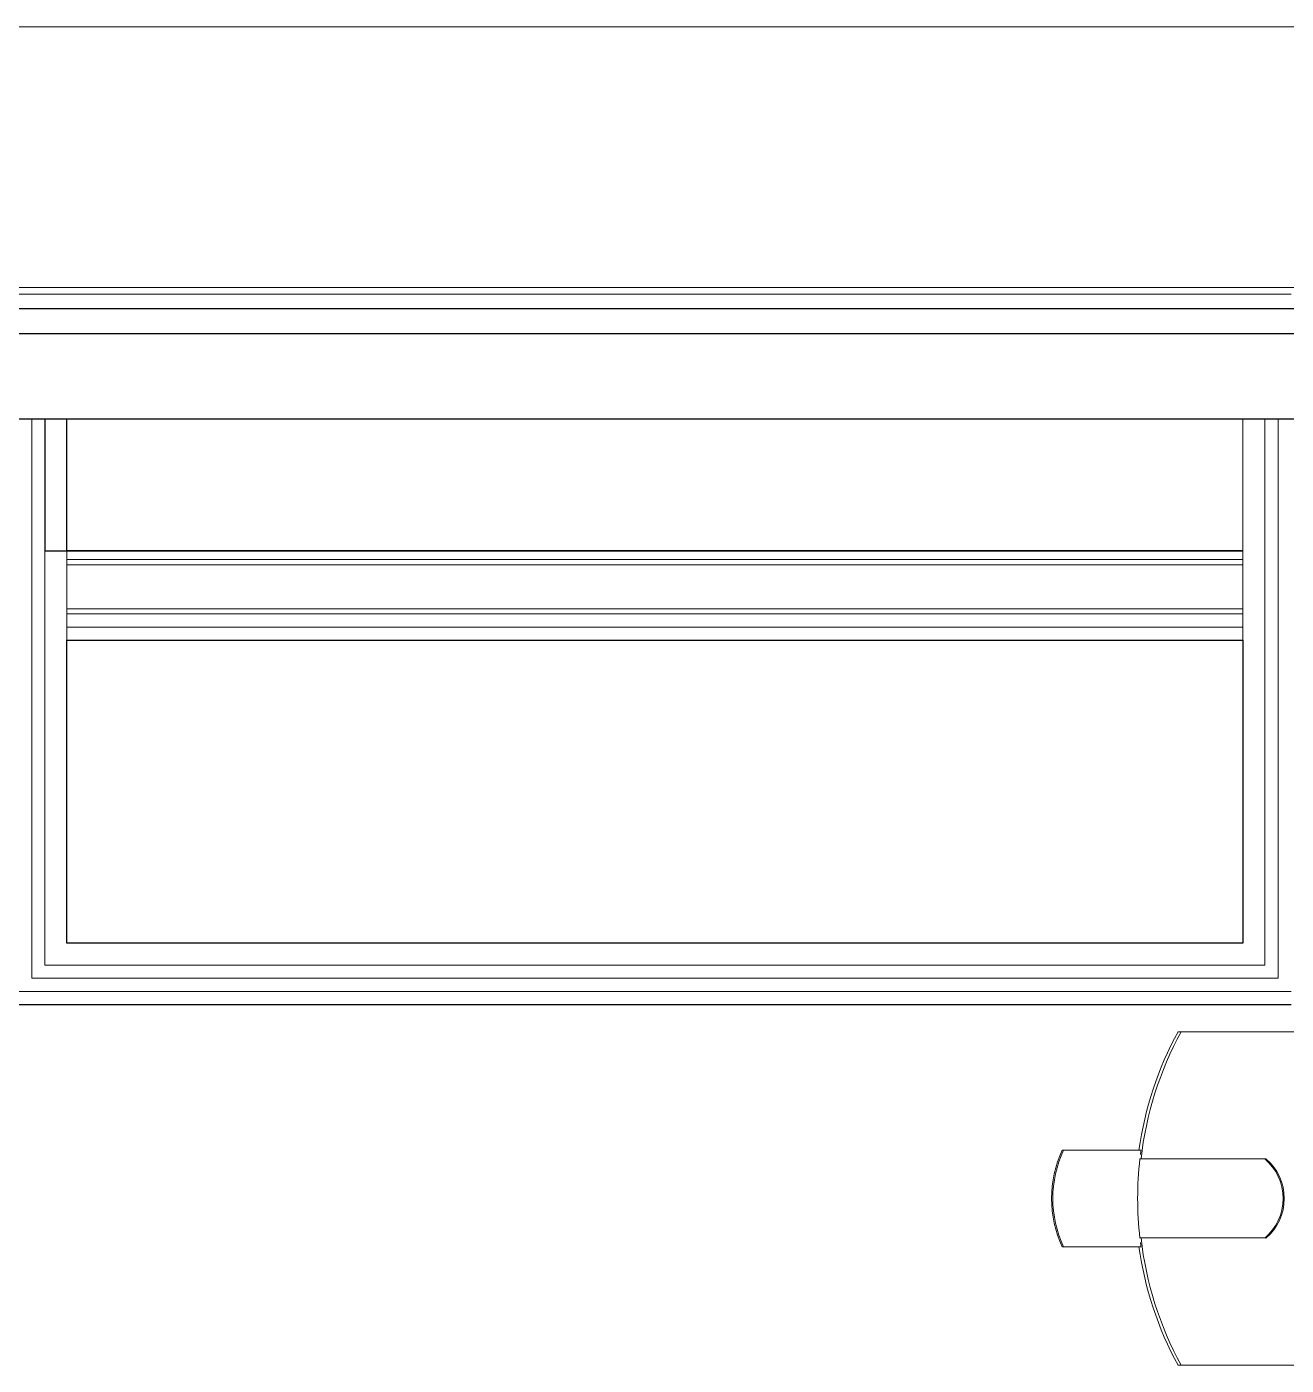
# Model space of a CAD drawing. Header units: millimetres. Extents: x 90978 to 295199, y -4084 to 97293.
# Drawn here: x 188585 to 190020, y 33475 to 35000 of the extents above; entities that cross this region are included whole.
import ezdxf

# ---------------------------------------------------------------- set-up
doc = ezdxf.new("R2010")
doc.units = ezdxf.units.MM
doc.header["$MEASUREMENT"] = 0
for name, color, linetype, lineweight in [('CSM-STL-XX-ZZ-M3-A-XXXX-00001_detached _19_04_21__rvt-1-Level 0$0$A-GLAZ-CURT', 7, 'CONTINUOUS', 9), ('CSM-STL-XX-ZZ-M3-A-XXXX-00001_detached _19_04_21__rvt-1-Level 0$0$A-GLAZ-CWMG', 7, 'CONTINUOUS', 9), ('CSM-STL-XX-ZZ-M3-A-XXXX-00001_detached _19_04_21__rvt-1-Level 0$0$A-WALL', 7, 'CONTINUOUS', 9), ('CSM-STL-XX-ZZ-M3-A-XXXX-00001_detached _19_04_21__rvt-1-Level 0$0$I-WALL', 7, 'CONTINUOUS', 9), ('I-FURN', 8, 'CONTINUOUS', 9)]:
    doc.layers.add(name, color=color, linetype=linetype, lineweight=lineweight)

msp = doc.modelspace()

# ---------------------------------------------------------------- linework, layer by layer
at = {"layer": 'CSM-STL-XX-ZZ-M3-A-XXXX-00001_detached _19_04_21__rvt-1-Level 0$0$A-GLAZ-CURT', "lineweight": 30}
for p, q in [((190038.8, 34678.7), (188562.8, 34678.7)), ((188562.8, 34650.7), (190038.8, 34650.7))]:
    msp.add_line(p, q, dxfattribs=at)
at = {"layer": 'CSM-STL-XX-ZZ-M3-A-XXXX-00001_detached _19_04_21__rvt-1-Level 0$0$A-GLAZ-CWMG'}
msp.add_line((190025.8, 34695.7), (188575.8, 34695.7), dxfattribs=at)
at = {"layer": 'CSM-STL-XX-ZZ-M3-A-XXXX-00001_detached _19_04_21__rvt-1-Level 0$0$A-WALL'}
for p, q in [((177049.8, 35000.2), (191309.8, 35000.2)), ((182558.8, 34703.2), (191309.8, 34703.2)), ((191309.8, 34703.2), (182558.8, 34703.2)), ((188590.8, 33916.2), (188590.8, 34553.2)), ((188605.8, 33931.2), (188605.8, 34553.2)), ((189970.8, 34403.2), (189970.8, 34553.2)), ((189995.8, 33931.2), (189995.8, 34553.2)), ((190010.8, 33916.2), (190010.8, 34553.2)), ((188630.8, 34403.2), (188630.8, 34393.2)), ((189970.8, 34393.2), (188630.8, 34393.2)), ((188630.8, 34393.2), (188630.8, 34387.2)), ((189970.8, 34393.2), (189970.8, 34403.2)), ((189970.8, 34387.2), (189970.8, 34393.2)), ((189970.8, 34387.2), (188630.8, 34387.2)), ((188630.8, 34387.2), (188630.8, 34337.2)), ((189970.8, 34337.2), (189970.8, 34387.2)), ((189970.8, 34337.2), (188630.8, 34337.2)), ((188630.8, 34337.2), (188630.8, 34331.2)), ((189970.8, 34331.2), (188630.8, 34331.2)), ((188630.8, 34331.2), (188630.8, 34316.2)), ((189970.8, 34331.2), (189970.8, 34337.2)), ((189970.8, 34316.2), (189970.8, 34331.2)), ((189970.8, 34316.2), (188630.8, 34316.2)), ((188630.8, 34316.2), (188630.8, 34301.2)), ((189970.8, 34301.2), (189970.8, 34316.2)), ((188630.8, 33931.2), (188605.8, 33931.2)), ((188630.8, 33931.2), (189970.8, 33931.2)), ((189995.8, 33931.2), (189970.8, 33931.2)), ((188590.8, 33901.2), (188575.8, 33901.2)), ((188605.8, 33916.2), (188590.8, 33916.2)), ((188630.8, 33901.2), (188590.8, 33901.2)), ((188630.8, 33916.2), (188605.8, 33916.2)), ((188630.8, 33916.2), (189970.8, 33916.2)), ((188630.8, 33901.2), (189970.8, 33901.2)), ((189995.8, 33916.2), (189970.8, 33916.2)), ((190010.8, 33901.2), (189970.8, 33901.2)), ((190010.8, 33916.2), (189995.8, 33916.2)), ((190025.8, 33901.2), (190010.8, 33901.2))]:
    msp.add_line(p, q, dxfattribs=at)
at = {"layer": 'CSM-STL-XX-ZZ-M3-A-XXXX-00001_detached _19_04_21__rvt-1-Level 0$0$A-WALL', "lineweight": 30}
for p, q in [((189970.8, 34553.2), (188605.8, 34553.2)), ((188605.8, 34553.2), (188605.8, 34403.2)), ((188605.8, 34403.2), (189970.8, 34403.2))]:
    msp.add_line(p, q, dxfattribs=at)
at = {"layer": 'CSM-STL-XX-ZZ-M3-A-XXXX-00001_detached _19_04_21__rvt-1-Level 0$0$I-WALL', "lineweight": 30}
for p, q in [((188630.8, 34553.2), (188560.8, 34553.2)), ((188630.8, 34403.2), (188630.8, 34553.2)), ((190040.8, 34553.2), (189970.8, 34553.2)), ((189970.8, 34403.2), (188630.8, 34403.2)), ((188630.8, 33956.2), (188630.8, 34301.2)), ((188630.8, 34301.2), (189970.8, 34301.2)), ((189970.8, 34301.2), (189970.8, 33956.2)), ((189970.8, 33956.2), (188630.8, 33956.2)), ((188575.8, 33886.2), (188630.8, 33886.2)), ((188630.8, 33886.2), (189970.8, 33886.2)), ((189970.8, 33886.2), (190025.8, 33886.2))]:
    msp.add_line(p, q, dxfattribs=at)
at = {"layer": 'I-FURN'}
for p, q in [((189896.8, 33855.2), (189900.4, 33855.2)), ((190085, 33855.2), (189900.4, 33855.2)), ((189766.5, 33720.2), (189764.9, 33720.2)), ((189854.7, 33720.2), (189766.5, 33720.2)), ((189853.4, 33710.2), (189854.7, 33710.2)), ((189854.7, 33710.2), (189997, 33710.2)), ((189854.7, 33620.2), (189853.4, 33620.2)), ((189997, 33620.2), (189854.7, 33620.2)), ((189764.9, 33610.2), (189766.5, 33610.2)), ((189766.5, 33610.2), (189854.7, 33610.2)), ((189900.4, 33475.2), (189896.8, 33475.2)), ((189900.4, 33475.2), (190085, 33475.2))]:
    msp.add_line(p, q, dxfattribs=at)
for centre, major_axis, start_param, end_param in [((190221.4, 33665.2), (0, 386), 1.056149, 1.427608), ((190225, 33665.2), (0, 386), 1.056149, 1.45395), ((189874.5, 33665.2), (0, 126.1), 1.11928, 2.022312), ((189876, 33665.2), (0, 126.1), 1.11928, 2.022312), ((190223.7, 33665.2), (0, 386), 1.427823, 1.440308), ((190223.7, 33665.2), (0, 386), 1.453818, 1.687775), ((190223.7, 33665.2), (0, 386), 1.45395, 1.687642), ((189960.9, 33665.2), (0, 57.7), 3.817271, 5.607507), ((189962.2, 33665.2), (0, 57.7), 3.817271, 5.607507), ((190223.7, 33665.2), (0, 386), 1.701288, 1.71377), ((190225, 33665.2), (0, 386), 1.687642, 2.085444), ((190221.4, 33665.2), (0, 386), 1.713985, 2.085444)]:
    msp.add_ellipse(centre, major_axis=major_axis, ratio=0.965926, start_param=start_param, end_param=end_param, dxfattribs=at)

doc.saveas('drawing.dxf')
